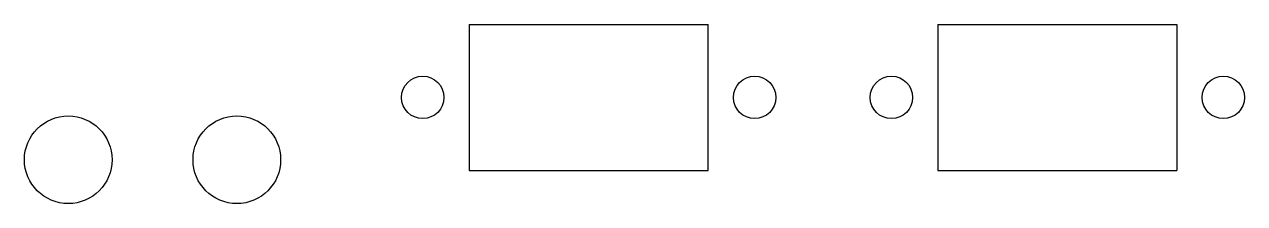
# Model space of a CAD drawing. Extents: x -3.3 to 88.6, y -0.3 to 13.2.
import ezdxf

# ---------------------------------------------------------------- set-up
doc = ezdxf.new("R2010")
doc.units = 0
doc.layers.add('GEO', color=7, linetype='CONTINUOUS')

msp = doc.modelspace()

# ---------------------------------------------------------------- linework, layer by layer
at = {"layer": 'GEO', "color": 7}
for p, q in [((30.2, 13.2), (48.2, 13.2)), ((30.2, 13.2), (30.2, 2.2)), ((48.2, 2.2), (48.2, 13.2)), ((65.5, 13.2), (83.5, 13.2)), ((65.5, 13.2), (65.5, 2.2)), ((83.5, 13.2), (83.5, 2.2)), ((30.2, 2.2), (48.2, 2.2)), ((65.5, 2.2), (83.5, 2.2))]:
    msp.add_line(p, q, dxfattribs=at)
for centre, radius in [((26.7, 7.7), 1.6), ((51.7, 7.7), 1.6), ((62, 7.7), 1.6), ((87, 7.7), 1.6), ((0, 3), 3.3), ((12.7, 3), 3.3)]:
    msp.add_circle(centre, radius, dxfattribs=at)

doc.saveas('drawing.dxf')
